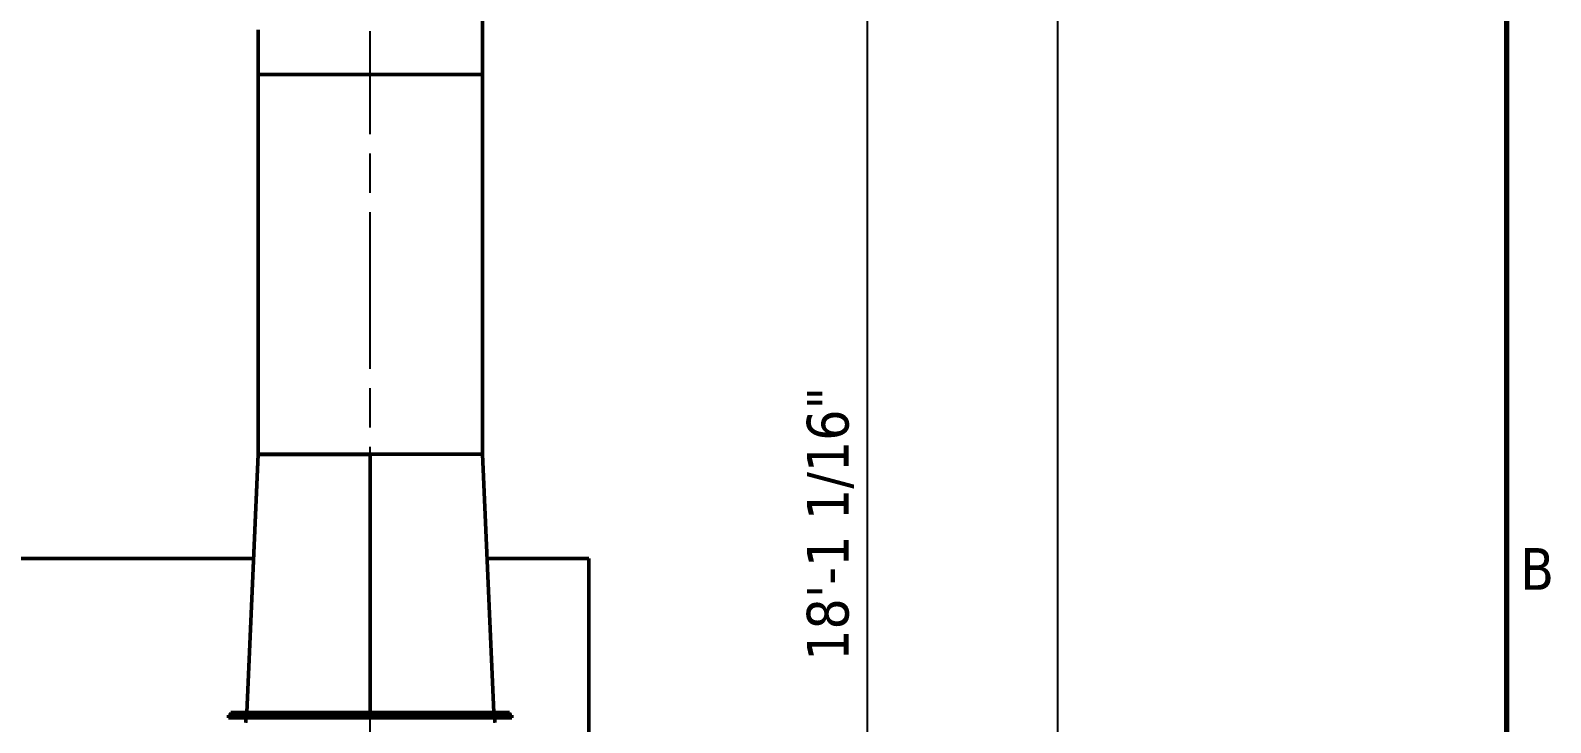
# Model space of a CAD drawing. Header units: inches. Extents: x 11 to 1621, y 11 to 1332.
# Drawn here: x 1398.1 to 1608.1, y 372.5 to 468.1 of the extents above; entities that cross this region are included whole.
import ezdxf

# ---------------------------------------------------------------- set-up
doc = ezdxf.new("R2010")
doc.units = ezdxf.units.IN
doc.header["$LTSCALE"] = 48
doc.header["$MEASUREMENT"] = 0
doc.linetypes.add('CHAIN', pattern=[0.7087, 0.4724, -0.0591, 0.1181, -0.0591])
for name, color, linetype, lineweight in [('Border (ANSI)', 7, 'Continuous', 70), ('Centerline (ANSI)', 7, 'Continuous', 25), ('Dimension (ANSI)', 7, 'Continuous', 25), ('Symbol (ANSI)', 7, 'Continuous', 25), ('Visible (ANSI)', 7, 'Continuous', 50)]:
    doc.layers.add(name, color=color, linetype=linetype, lineweight=lineweight)
doc.styles.add('Dimension Text', font='tahoma.ttf')
doc.styles.add('Note Text (ANSI)', font='tahoma.ttf')
doc.dimstyles.new('ELC FT', dxfattribs={"dimscale": 48, "dimtxt": 0.12, "dimasz": 0.098425, "dimexe": 0.05, "dimexo": 0.1, "dimgap": 0.031496, "dimtad": 1, "dimdec": 5, "dimzin": 3, "dimdsep": 46, "dimlunit": 4, "dimtxsty": 'Dimension Text', "dimcen": 0.09, "dimdle": 0.5, "dimclrd": 5, "dimclre": 5, "dimclrt": 256, "dimadec": 1, "dimazin": 3, "dimtfac": 0.833333, "dimtofl": 0, "dimtmove": 0, "dimatfit": 3, "dimfxl": 0, "dimfrac": 2, "dimtolj": 1, "dimtzin": 0, "dimlwd": 25, "dimlwe": 25, "dimarcsym": 0})

# ---------------------------------------------------------------- blocks, each defined once
blk = doc.blocks.new('Borders ELC-D')
at = {"layer": 'Border (ANSI)'}
blk.add_line((33.375, 21.375), (33.375, 0.625), dxfattribs=at)
at = {"layer": 'Symbol (ANSI)', "insert": (33.415, 8.2031), "char_height": 0.12, "attachment_point": 4, "style": 'Note Text (ANSI)'}
blk.add_mtext('B', dxfattribs=at)
blk = doc.blocks.new('*D31')
at = {"layer": 'Defpoints', "color": 0, "linetype": 'Continuous', "transparency": 16777216}
for p in [(1403.7, 508.51), (1513.77, 508.51), (1479.31, 291.45)]:
    blk.add_point(p, dxfattribs=at)
at = {"layer": 'Dimension (ANSI)', "color": 5, "linetype": 'Continuous', "lineweight": 25, "transparency": 16777216}
for p, q in [((1408.5, 508.51), (1516.17, 508.51)), ((1513.77, 296.18), (1513.77, 503.78)), ((1484.11, 291.45), (1516.17, 291.45))]:
    blk.add_line(p, q, dxfattribs=at)
at = {"layer": 'Dimension (ANSI)', "color": 5, "linetype": 'Continuous', "transparency": 16777216}
for points in [[(1512.98, 503.78), (1514.56, 503.78), (1513.77, 508.51)], [(1512.98, 296.18), (1514.56, 296.18), (1513.77, 291.45)]]:
    blk.add_solid(points, dxfattribs=at)
at = {"layer": 'Dimension (ANSI)', "linetype": 'Continuous', "lineweight": 25, "transparency": 16777216, "insert": (1508.62, 399.98), "char_height": 5.76, "attachment_point": 5, "rotation": 90, "style": 'Dimension Text'}
blk.add_mtext('\\A1;18\'-1 1/16"', dxfattribs=at)
blk = doc.blocks.new('*D57')
at = {"layer": 'Defpoints', "color": 0, "linetype": 'Continuous', "transparency": 16777216}
for p in [(1360.38, 747.45), (1479.31, 291.45), (1540.01, 291.45)]:
    blk.add_point(p, dxfattribs=at)
at = {"layer": 'Dimension (ANSI)', "color": 5, "linetype": 'Continuous', "lineweight": 25, "transparency": 16777216}
for p, q in [((1365.18, 747.45), (1542.41, 747.45)), ((1540.01, 742.73), (1540.01, 296.18)), ((1484.11, 291.45), (1542.41, 291.45))]:
    blk.add_line(p, q, dxfattribs=at)
at = {"layer": 'Dimension (ANSI)', "color": 5, "linetype": 'Continuous', "transparency": 16777216}
for points in [[(1539.23, 742.73), (1540.8, 742.73), (1540.01, 747.45)], [(1539.23, 296.18), (1540.8, 296.18), (1540.01, 291.45)]]:
    blk.add_solid(points, dxfattribs=at)
at = {"layer": 'Dimension (ANSI)', "linetype": 'Continuous', "lineweight": 25, "transparency": 16777216, "insert": (1535.49, 519.45), "char_height": 5.76, "attachment_point": 5, "rotation": 90, "style": 'Dimension Text'}
blk.add_mtext('\\A1;\\fTahoma|b0|i0;38\'-0" TOP OF GRATING', dxfattribs=at)

msp = doc.modelspace()

# ---------------------------------------------------------------- linework, layer by layer
at = {"layer": 'Centerline (ANSI)', "linetype": 'CHAIN', "ltscale": 0.952448}
msp.add_line((1445.071979, 324.190163), (1445.071979, 468.00523), dxfattribs=at)
at = {"layer": 'Visible (ANSI)'}
for p, q in [((1460.571979, 462.00523), (1460.571979, 474.337797)), ((1429.571979, 462.00523), (1429.571979, 468.171513)), ((1429.571979, 462.00523), (1460.571979, 462.00523)), ((1429.571979, 462.00523), (1460.571979, 462.00523)), ((1429.571979, 409.576101), (1429.571979, 462.00523)), ((1460.571979, 409.576101), (1460.571979, 462.00523)), ((1429.576589, 409.576101), (1428.009479, 373.951101)), ((1429.576414, 409.564682), (1428.009807, 373.951101)), ((1460.571979, 409.576101), (1429.571979, 409.576101)), ((1429.745604, 409.568666), (1429.576589, 409.576101)), ((1429.581121, 409.568666), (1429.57659, 409.568666)), ((1429.581121, 409.576101), (1429.587084, 409.575639)), ((1429.581121, 409.568666), (1430.09143, 409.568666)), ((1430.09143, 409.576101), (1430.187467, 409.568666)), ((1430.125559, 409.568666), (1430.09143, 409.568666)), ((1430.125559, 409.576101), (1430.188345, 409.568666)), ((1430.125559, 409.568666), (1431.623541, 409.568666)), ((1431.68844, 409.568666), (1431.623541, 409.568666)), ((1431.68844, 409.568666), (1434.071097, 409.568666)), ((1434.071097, 409.576101), (1434.126662, 409.568666)), ((1434.16508, 409.568666), (1434.071097, 409.568666)), ((1434.16508, 409.576101), (1434.232393, 409.568666)), ((1434.16508, 409.568666), (1437.265926, 409.568666)), ((1437.265926, 409.576101), (1437.333239, 409.568666)), ((1437.387402, 409.568666), (1437.265926, 409.568666)), ((1437.387402, 409.568666), (1437.483072, 409.56983)), ((1437.387402, 409.568666), (1440.990588, 409.568666)), ((1437.483072, 409.56983), (1441.031592, 409.56983)), ((1440.990588, 409.568666), (1440.996801, 409.568742)), ((1441.134673, 409.568666), (1440.990588, 409.568666)), ((1441.134673, 409.568666), (1441.143954, 409.576101)), ((1441.134673, 409.568666), (1444.992668, 409.568666)), ((1444.992668, 409.568666), (1445.001948, 409.576101)), ((1445.071548, 409.568666), (1444.992668, 409.568666)), ((1445.071548, 409.568666), (1445.071548, 409.576101)), ((1445.071548, 409.568666), (1445.071979, 409.568666)), ((1445.071979, 373.951101), (1445.071979, 409.576101)), ((1445.071979, 373.951101), (1445.071979, 409.568666)), ((1460.56737, 409.576101), (1462.134479, 373.951101)), ((1388.446979, 395.169851), (1428.942872, 395.169851)), ((1461.201087, 395.169851), (1475.259479, 395.169851)), ((1475.259479, 395.169851), (1475.259479, 360.419851)), ((1464.321979, 373.951101), (1425.821979, 373.951101)), ((1425.821979, 373.576101), (1425.821979, 373.951101)), ((1464.321979, 373.576101), (1464.321979, 373.951101)), ((1425.509479, 373.451101), (1425.509479, 373.576101)), ((1425.509479, 373.576101), (1425.821979, 373.576101)), ((1425.509479, 373.451101), (1425.509479, 373.201101)), ((1425.509479, 373.451101), (1464.634479, 373.451101)), ((1425.509479, 373.201101), (1464.634479, 373.201101)), ((1426.892317, 373.576101), (1425.821979, 373.576101)), ((1426.892317, 373.576101), (1428.134479, 373.576101)), ((1427.884479, 372.576101), (1427.884479, 373.201101)), ((1462.009479, 373.576101), (1428.134479, 373.576101)), ((1462.009479, 373.451101), (1428.134479, 373.451101)), ((1462.009479, 373.576101), (1463.251642, 373.576101)), ((1462.259479, 372.576101), (1462.259479, 373.201101)), ((1464.321979, 373.576101), (1463.251642, 373.576101)), ((1464.321979, 373.576101), (1464.634479, 373.576101)), ((1464.634479, 373.451101), (1464.634479, 373.576101)), ((1464.634479, 373.451101), (1464.634479, 373.201101))]:
    msp.add_line(p, q, dxfattribs=at)
for centre, start, end in [((1427.759479, 372.576101), 344.09920264, 0), ((1462.384479, 372.576101), 180, 195.90079736)]:
    msp.add_arc(centre, 0.125, start, end, dxfattribs=at)
msp.add_ellipse((1437.57815, 409.576101), major_axis=(-0.27365, -0.062667), ratio=0.0843443473, start_param=5.0652796258, end_param=5.1646751961, dxfattribs=at)
msp.add_open_spline([(1440.996801, 409.568742), (1441.033442, 409.569188), (1441.066142, 409.57164), (1441.094054, 409.576101)], degree=3, dxfattribs=at)

# ---------------------------------------------------------------- block references
at = {"xscale": 48, "yscale": 48, "zscale": 48}
msp.add_blockref('Borders ELC-D', (0, 0), dxfattribs=at)

# ---------------------------------------------------------------- dimensions: what is measured, and where the dimension line sits
at = {"layer": 'Dimension (ANSI)', "color": 5, "linetype": 'Continuous', "lineweight": 25, "true_color": 0x0000ff}
dim = msp.add_linear_dim(base=(1540.012937, 291.451101), p1=(1360.380638, 747.451101), p2=(1479.309314, 291.451101), angle=90, text='\\fTahoma|b0|i0;<> TOP OF GRATING', dimstyle='ELC FT', override={"dimgap": 0.031496, "dimdec": 5, "dimlfac": 1, "dimtol": 0, "dimlim": 0, "dimtp": 0, "dimtm": 0, "dimtdec": 2, "dimatfit": 1}, dxfattribs=at)
dim.commit()
dim.dimension.update_dxf_attribs({"geometry": '*D57', "text_midpoint": (1540.012937, 519.451101), "dimtype": 160})
dim = msp.add_linear_dim(base=(1513.770119, 508.50523), p1=(1479.309314, 291.451101), p2=(1403.696979, 508.50523), angle=270, dimstyle='ELC FT', override={"dimgap": 0.031496, "dimdec": 5, "dimlfac": 1, "dimtol": 0, "dimlim": 0, "dimtp": 0, "dimtm": 0, "dimtdec": 2, "dimatfit": 1}, dxfattribs=at)
dim.commit()
dim.dimension.update_dxf_attribs({"geometry": '*D31', "text_midpoint": (1513.770119, 399.978166), "dimtype": 160})

doc.saveas('drawing.dxf')
